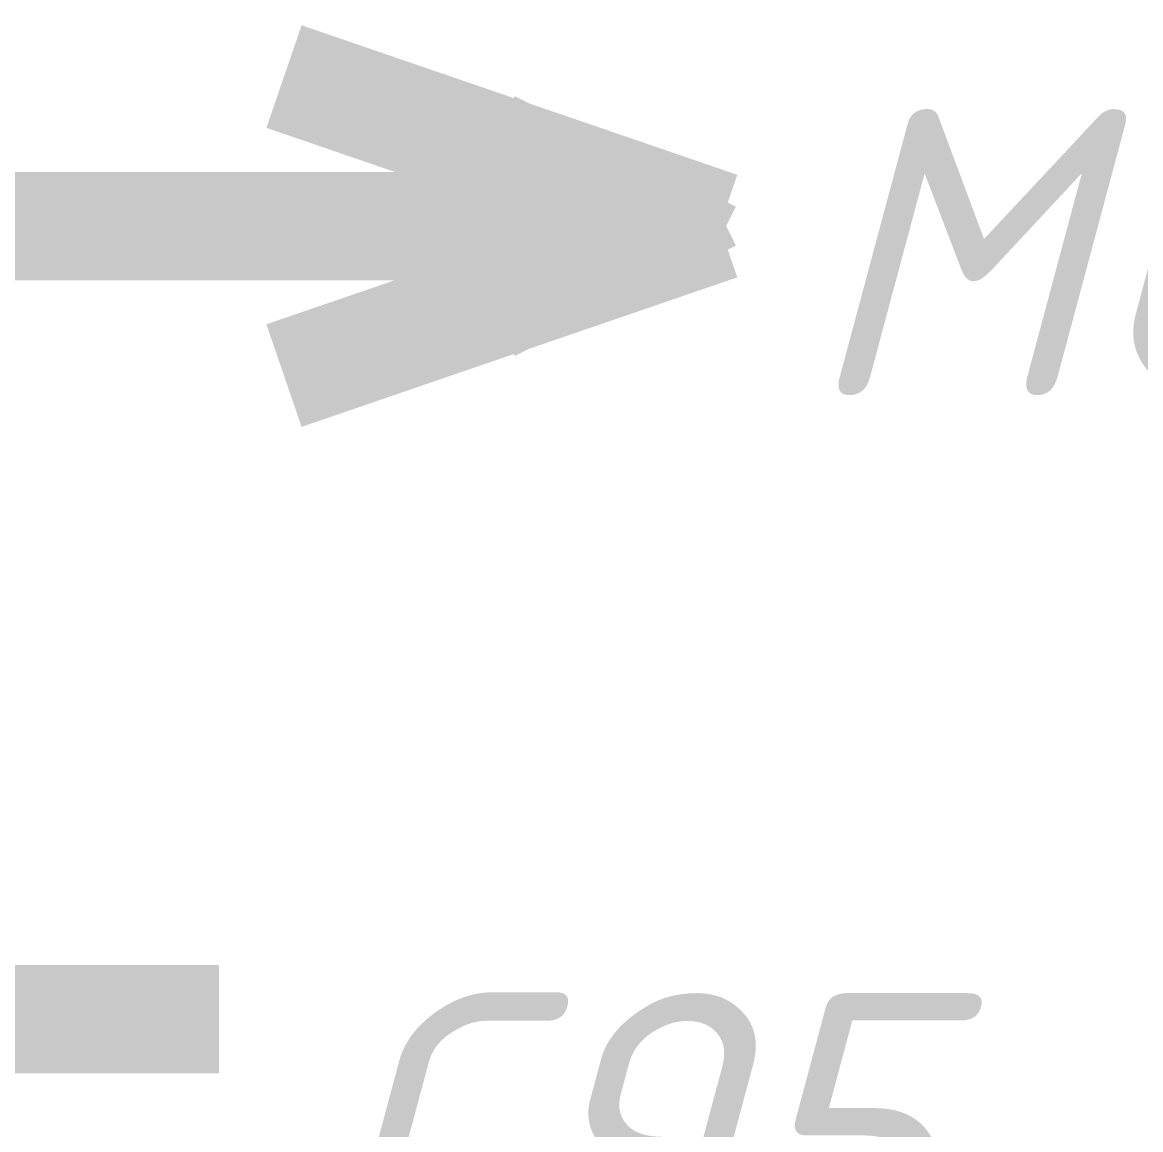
# Model space of a CAD drawing. Header units: inches. Extents: x 0 to 841, y 0 to 594.
# Drawn here: x 792.66 to 800.38, y 178.73 to 186.38 of the extents above; entities that cross this region are included whole.
import ezdxf

# ---------------------------------------------------------------- set-up
doc = ezdxf.new("R2010")
doc.units = ezdxf.units.IN
doc.layers.add('Sheet', color=255, linetype='Continuous')
doc.styles.get("Standard").update_dxf_attribs({"font": 'isocpeui.ttf'})

msp = doc.modelspace()

# ---------------------------------------------------------------- linework, layer by layer
at = {"layer": 'Sheet'}
for points in [[(794.4674, 186.0068, 0.7493, 0.7493, 0), (797.4768, 184.9737, 0.7493, 0.7493, 0)], [(797.5217, 184.9737, 0.2997, 0.2997, 0), (795.9946, 185.7373, 0.2997, 0.2997, 0)], [(790.0208, 184.9737, 0.7493, 0.7493, 0), (790.0208, 184.9737, 0.7493, 0.7493, 0), (795.0064, 184.9737, 0.7493, 0.7493, 0)], [(797.4768, 184.9737, 0.7493, 0.7493, 0), (794.4674, 183.9406, 0.7493, 0.7493, 0)], [(795.0064, 184.9737, 0.7493, 0.7493, 0), (797.4768, 184.9737, 0.7493, 0.7493, 0)], [(795.0064, 184.9737, 0.2997, 0.2997, 0), (797.5217, 184.9737, 0.2997, 0.2997, 0)], [(797.5217, 184.9737, 0.2997, 0.2997, 0), (795.9946, 184.2101, 0.2997, 0.2997, 0)], [(794.0183, 179.4936, 0.7493, 0.7493, 0), (785.9784, 179.4936, 0.7493, 0.7493, 0)]]:
    msp.add_lwpolyline(points, format="xyseb", dxfattribs=at)

# ---------------------------------------------------------------- texts
for s, height, p in [('MOTOR7 OUT2', 1.976407, (798.0607, 183.8058)), ('C95', 1.97641, (794.6471, 177.6969))]:
    msp.add_text(s, height=height, dxfattribs=at).set_placement(p)

doc.saveas('drawing.dxf')
